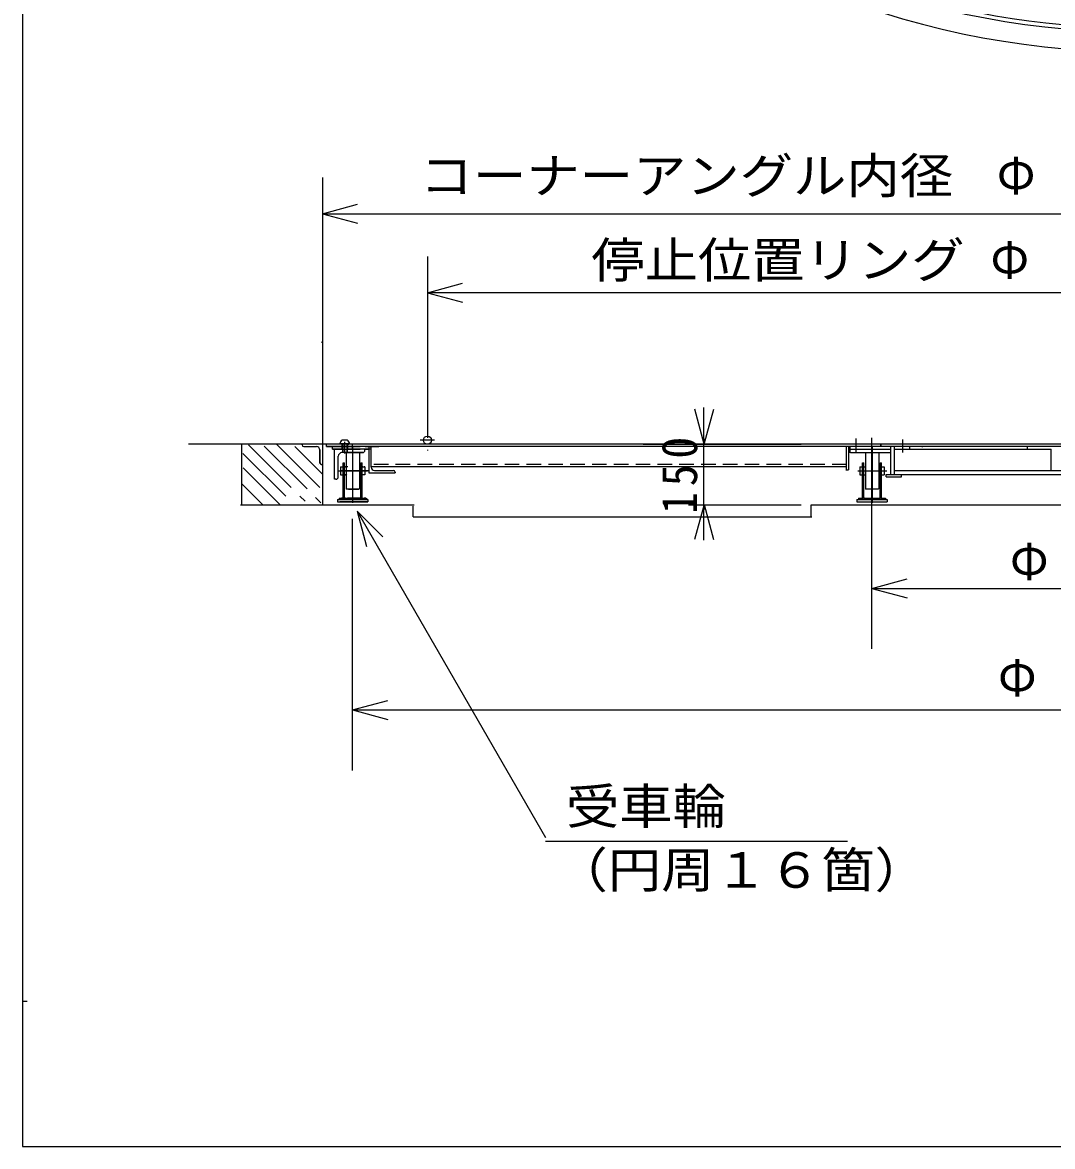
# Model space of a CAD drawing. Units: millimetres, scale not verified. Extents: x -5636 to 5974, y -4212 to 4128.
# Drawn here: x -5636 to -3087, y -4212 to -1430 of the extents above; entities that cross this region are included whole.
import ezdxf
from ezdxf.enums import TextEntityAlignment as Align

# ---------------------------------------------------------------- set-up
doc = ezdxf.new("R2010")
doc.units = ezdxf.units.MM
doc.header["$LTSCALE"] = 30
for name, pattern in [('CHAIN1', [8, 5, -1, 1, -1]), ('CHAIN2', [12, 9, -1, 1, -1]), ('DASHED1', [1.8, 1.2, -0.6]), ('DOUBLE_CHAIN1', [8.8, 5, -1, 0.6, -0.6, 0.6, -1])]:
    doc.linetypes.add(name, pattern=pattern)
doc.layers.add('0-0', color=7, linetype='Continuous')
doc.styles.add('ＭＳ ゴシック', font='')
doc.styles.get('ＭＳ ゴシック').set_extended_font_data('MS Gothic')

msp = doc.modelspace()

# ---------------------------------------------------------------- linework, layer by layer
at = {"layer": '0-0'}
for p, q in [((-5636.25, 4127.81), (-5636.25, -4212.19)), ((-4894.19, -1813.71), (-4894.19, -2403.47)), ((-4894.19, -1903.71), (-4807.25, -1880.41)), ((-4894.19, -1903.71), (-4807.25, -1927)), ((-4894.19, -1903.71), (-212.65, -1903.71)), ((-4634.19, -2009.23), (-4634.19, -2294.67)), ((-4634.19, -2099.23), (-4547.25, -2075.94)), ((-1134.23, -2099.23), (-4634.19, -2099.23)), ((-4634.19, -2099.23), (-4547.25, -2122.53)), ((-4894.19, -2188.33), (-4894.19, -2624.04)), ((-3948.97, -2474.08), (-3972.26, -2387.14)), ((-3950.18, -2711.72), (-3950.18, -2383.32)), ((-3948.97, -2474.08), (-3925.67, -2387.14)), ((-4754.2, -2474.04), (-5225.16, -2474.04)), ((-4944.18, -2476.04), (-4944.18, -2474.04)), ((-4884.19, -2480.04), (-4884.19, -2474.04)), ((-884.23, -2474.04), (-4878.82, -2474.04)), ((-4826.22, -2473.11), (-4851.54, -2473.11)), ((-4851.3, -2473.11), (-4851.3, -2473.99)), ((-4845.64, -2473.99), (-4845.64, -2486.05)), ((-4832.02, -2464.03), (-4845.38, -2464.03)), ((-4844.64, -2473.99), (-4844.64, -2494.91)), ((-4843.64, -2473.99), (-4843.64, -2495.03)), ((-4833.64, -2474.05), (-4833.64, -2494.97)), ((-4832.64, -2474.05), (-4832.64, -2495.03)), ((-4831.64, -2474.05), (-4831.64, -2486.53)), ((-4831.11, -2474.04), (-4828.54, -2474.04)), ((-4825.99, -2473), (-4825.99, -2474.05)), ((-4819.19, -2486.17), (-4819.19, -2474.04)), ((-4801.74, -2474.04), (-4804.31, -2474.04)), ((-4100.18, -2474.04), (-3709.44, -2474.04)), ((-3948.97, -2474.08), (-3948.97, -2460.91)), ((-3573.56, -2460.2), (-3573.56, -2496.06)), ((-3513.28, -2473.69), (-3513.28, -2479.83)), ((-3511.85, -2474.1), (-3511.85, -2479.63)), ((-5094.18, -2475.93), (-5094.18, -2624.04)), ((-4940.18, -2480.04), (-4908.69, -2480.04)), ((-4900.19, -2487.45), (-4900.19, -2523.05)), ((-4900.19, -2520.04), (-4900.19, -2488.54)), ((-4884.19, -2480.04), (-4800.29, -2480.04)), ((-4777.2, -2480.04), (-4884.19, -2480.04)), ((-4844.71, -2480.04), (-4878.74, -2480.04)), ((-4868.74, -2486.04), (-4868.74, -2480.37)), ((-4844.66, -2486.04), (-4868.74, -2486.04)), ((-4868.67, -2486.04), (-4809.05, -2486.04)), ((-4863.74, -2561.04), (-4863.74, -2486.14)), ((-4858.8, -2486.04), (-4800.29, -2486.04)), ((-4794.19, -2495.04), (-4846.64, -2495.04)), ((-4838.65, -2495.04), (-4794.31, -2495.04)), ((-4835.61, -2496.04), (-4835.61, -2584.04)), ((-4671.3, -2480.04), (-4832.56, -2480.04)), ((-4774.05, -2486.04), (-4832.56, -2486.04)), ((-4802.61, -2496.04), (-4802.61, -2584.04)), ((-4788.73, -2488.99), (-4788.73, -2486.13)), ((-4788.18, -2486.04), (-4779.29, -2486.04)), ((-4788.14, -2480.04), (-4754.11, -2480.04)), ((-4773.2, -2531.04), (-4773.2, -2484.04)), ((-3597.94, -2480.82), (-3597.94, -2537.41)), ((-3591.94, -2480.82), (-3591.94, -2537.41)), ((-3588.07, -2495.66), (-3588.07, -2479.55)), ((-3588.07, -2481.78), (-3588.07, -2479.94)), ((-3588.07, -2486.65), (-3488.65, -2486.65)), ((-3586.93, -2495.04), (-3488.5, -2495.04)), ((-3550.35, -2496.04), (-3550.35, -2584.04)), ((-3517.35, -2496.04), (-3517.35, -2584.04)), ((-3488.07, -2479.96), (-3488.07, -2548.52)), ((-3479.07, -2479.96), (-3479.07, -2548.52)), ((-3478.79, -2486.04), (-3090.45, -2486.04)), ((-3441.07, -2479.96), (-3441.07, -2485.95)), ((-3409.19, -2481.65), (-3409.19, -2479.55)), ((-3149.2, -2485.61), (-3149.2, -2478.43)), ((-3090.2, -2539.98), (-3090.2, -2486.2)), ((-4904.93, -2524.04), (-4904.74, -2524.04)), ((-4896.19, -2524.04), (-4894.19, -2524.04)), ((-4854.74, -2555.04), (-4854.74, -2504.04)), ((-4849.2, -2530.25), (-4849.2, -2550.25)), ((-4849.2, -2530.25), (-4842.39, -2530.25)), ((-4831.27, -2530.25), (-4843.65, -2530.25)), ((-4842.4, -2578.25), (-4842.4, -2520.08)), ((-4842.39, -2520.25), (-4839.22, -2520.25)), ((-4839.2, -2578.55), (-4839.2, -2520.2)), ((-4839, -2530.25), (-4836.81, -2530.25)), ((-4799.2, -2520.25), (-4796, -2520.25)), ((-4799.2, -2578.55), (-4799.2, -2520.25)), ((-4793.85, -2530.25), (-4796.04, -2530.25)), ((-4796, -2578.25), (-4796, -2520.25)), ((-3597.99, -2530.04), (-4772.91, -2530.04)), ((-3563.93, -2530.25), (-3563.93, -2550.25)), ((-3563.93, -2530.25), (-3557.12, -2530.25)), ((-3557.13, -2578.25), (-3557.13, -2520.08)), ((-3557.12, -2520.25), (-3553.96, -2520.25)), ((-3553.93, -2578.55), (-3553.93, -2520.2)), ((-3553.73, -2530.25), (-3551.54, -2530.25)), ((-3516.31, -2530.25), (-3503.94, -2530.25)), ((-3513.94, -2520.25), (-3510.74, -2520.25)), ((-3513.94, -2578.55), (-3513.94, -2520.25)), ((-3510.74, -2578.25), (-3510.74, -2520.25)), ((-3503.94, -2530.25), (-3503.94, -2550.25)), ((-4849.2, -2550.25), (-4835.1, -2550.25)), ((-4835.1, -2550.25), (-4843.65, -2550.25)), ((-4842.4, -2605.66), (-4842.4, -2547.5)), ((-4839.2, -2605.96), (-4839.2, -2547.61)), ((-4839.11, -2550.25), (-4835.51, -2550.25)), ((-4831.56, -2550.25), (-4831.81, -2550.25)), ((-4799.2, -2605.96), (-4799.2, -2547.66)), ((-4796, -2605.66), (-4796, -2547.66)), ((-4789.46, -2550.25), (-4790.35, -2550.25)), ((-4765.2, -2539.04), (-4718.2, -2539.04)), ((-4714.2, -2543.04), (-4714.2, -2545.04)), ((-3598.3, -2537.72), (-3591.94, -2537.72)), ((-3563.93, -2550.25), (-3557.24, -2550.25)), ((-3557.13, -2605.66), (-3557.13, -2547.5)), ((-3553.93, -2605.96), (-3553.93, -2547.61)), ((-3553.85, -2550.25), (-3551.83, -2550.25)), ((-3516.02, -2550.25), (-3503.94, -2550.25)), ((-3513.94, -2605.96), (-3513.94, -2547.66)), ((-3510.74, -2605.66), (-3510.74, -2547.66)), ((-3498.91, -2549.04), (-2297.41, -2549.04)), ((-3498.91, -2555.04), (-3460.84, -2555.04)), ((-3498.84, -2555.17), (-3498.84, -2549.13)), ((-3490.07, -2549.04), (-3487.5, -2549.04)), ((-3476.95, -2539.04), (-2299.38, -2539.04)), ((-3460.84, -2555.04), (-3460.84, -2549.13)), ((-4860.74, -2561.04), (-4863.74, -2561.04)), ((-4803.23, -2585.04), (-4834.61, -2585.04)), ((-4829.24, -2585.04), (-4803.23, -2585.04)), ((-3518.35, -2585.04), (-3549.35, -2585.04)), ((-4856.7, -2610.66), (-4856.7, -2616.66)), ((-4852.7, -2607.46), (-4842.27, -2607.46)), ((-4852.67, -2607.43), (-4852.67, -2610.76)), ((-4781.65, -2610.66), (-4851.25, -2610.66)), ((-4836.55, -2607.46), (-4847.15, -2607.46)), ((-4838.05, -2607.46), (-4800.67, -2607.46)), ((-4794.79, -2607.46), (-4832.18, -2607.46)), ((-4799.65, -2598.93), (-4799.65, -2599.06)), ((-4786.37, -2607.46), (-4790.57, -2607.46)), ((-3571.79, -2610.66), (-3496.33, -2610.66)), ((-3571.43, -2610.66), (-3571.43, -2616.66)), ((-3567.43, -2607.46), (-3557.01, -2607.46)), ((-3567.41, -2607.43), (-3567.41, -2610.76)), ((-3552.79, -2607.46), (-3515.4, -2607.46)), ((-3534.2, -2779.82), (-3534.2, -2602.8)), ((-3511.03, -2607.46), (-3500.44, -2607.46)), ((-3500.44, -2607.46), (-3500.44, -2610.57)), ((-3496.44, -2610.66), (-3496.44, -2616.66)), ((-5096.74, -2624.04), (-4667.36, -2624.04)), ((-4856.7, -2616.66), (-4781.44, -2616.66)), ((-4782.06, -2616.66), (-4851.15, -2616.66)), ((-4808.22, -2639.97), (-4342.02, -3447.45)), ((-4808.22, -2639.97), (-4744.58, -2703.61)), ((-4808.22, -2639.97), (-4784.92, -2726.91)), ((-4669.19, -2654.04), (-4669.19, -2627.16)), ((-3987.77, -2623.99), (-3709.44, -2623.99)), ((-3949.66, -2623.04), (-3972.95, -2709.97)), ((-3949.66, -2623.04), (-3949.66, -2635.51)), ((-3949.66, -2623.04), (-3926.37, -2709.97)), ((-3684.46, -2624.04), (-2086.14, -2624.04)), ((-3684.2, -2653.95), (-3684.2, -2623.99)), ((-3571.43, -2616.66), (-3496.44, -2616.66)), ((-4819.19, -3281.87), (-4819.19, -2658.45)), ((-4669.19, -2654.04), (-3682.94, -2654.04)), ((-3534.2, -2980.93), (-3534.2, -2751.55)), ((-3534.2, -2830.93), (-3447.27, -2807.63)), ((-3534.2, -2830.93), (-2236.14, -2830.93)), ((-3534.2, -2830.93), (-3447.27, -2854.22)), ((-4819.19, -3131.87), (-4732.26, -3108.57)), ((-4819.19, -3131.87), (-954.22, -3131.87)), ((-4819.19, -3131.87), (-4732.26, -3155.16)), ((-4341.68, -3456.41), (-3594.6, -3456.41)), ((-5636.25, -3852.19), (-5625, -3852.19))]:
    msp.add_line(p, q, dxfattribs=at)
at = {"layer": '0-0', "color": 4}
msp.add_line((-4894.19, -2188.17), (-4894.19, -2414.04), dxfattribs=at)
at = {"layer": '0-0', "linetype": 'CHAIN2'}
msp.add_line((-4634.19, -2188.33), (-4634.19, -2489.39), dxfattribs=at)
at = {"layer": '0-0', "linetype": 'CHAIN1'}
for p, q in [((-4895.16, -2222.88), (-4894.02, -2220.89)), ((-4838.74, -2496.93), (-4838.74, -2468.18)), ((-4616.79, -2464.04), (-4652.08, -2464.04)), ((-3534.2, -2601.73), (-3534.2, -2458.41)), ((-3458.07, -2462.45), (-3458.07, -2494.36)), ((-4819.19, -2480.83), (-4819.19, -2591.86)), ((-3533.93, -2480.83), (-3533.93, -2591.86)), ((-4854.66, -2540.04), (-4782.8, -2540.04)), ((-4778.18, -2540.04), (-4850.04, -2540.04)), ((-4819.19, -2533.03), (-4819.19, -2619.27)), ((-3569.4, -2540.04), (-3497.54, -2540.04)), ((-3533.93, -2533.03), (-3533.93, -2619.27))]:
    msp.add_line(p, q, dxfattribs=at)
at = {"layer": '0-0', "linetype": 'DOUBLE_CHAIN1'}
for p, q in [((-4894.26, -2221.72), (-4892.45, -2221.72)), ((-5094.18, -2474.18), (-5094.18, -2574.11)), ((-5077.01, -2475.32), (-4934.9, -2617.44)), ((-5006.65, -2474.98), (-4897.1, -2584.52)), ((-5090.74, -2496.95), (-4968.96, -2618.73)), ((-5038.12, -2478.86), (-4893.51, -2623.47)), ((-4962.3, -2480.19), (-4894.81, -2547.69)), ((-5090.17, -2532.88), (-4999.54, -2623.51)), ((-5093.27, -2572.2), (-5040.62, -2624.85))]:
    msp.add_line(p, q, dxfattribs=at)
at = {"layer": '0-0', "linetype": 'DASHED1'}
msp.add_line((-3596.78, -2524.04), (-4774.65, -2524.04), dxfattribs=at)
at = {"layer": '0-0'}
for points in [[(-5636.25, -4212.19), (5973.75, -4212.19), (5973.75, 4127.81)], [(-889.23, -2474.25), (-889.23, -2480.04), (-4878.82, -2480.04)], [(-4779.2, -2480.76), (-4779.2, -2545.04), (-4714.2, -2545.04)], [(-4801.58, -2530.25), (-4789.2, -2530.25), (-4790.46, -2530.25)], [(-4789.2, -2530.25), (-4789.2, -2550.25), (-4801.29, -2550.25)], [(-4857.06, -2610.66), (-4781.7, -2610.66), (-4781.7, -2616.66)], [(-4796.29, -2607.46), (-4785.7, -2607.46), (-4785.7, -2610.57)]]:
    msp.add_lwpolyline(points, dxfattribs=at)
msp.add_circle((-4634.12, -2464.18), 10, dxfattribs=at)
for centre, radius, start, end in [((-2883.05, 557.11), 2059.98, 85.62736, 348.53444), ((-2882, 556.28), 2009.98, 92.27119, 357.89876), ((-2882, 556.28), 1999.98, 49.37194, 357.89876), ((-4838.64, -2473.99), 12, 123.84265, 175.27201), ((-4838.64, -2473.99), 12, 3.36646, 57.08103), ((-4940.18, -2476.04), 4, 180, 270), ((-4908.69, -2488.54), 8.5, 0, 90), ((-4845.74, -2504.04), 9, 90, 180), ((-4834.61, -2496.04), 1, 90, 180), ((-4829.24, -2496.04), 1, 90, 180), ((-4803.61, -2496.04), 1, 0, 90), ((-4798.24, -2496.04), 1, 0, 90), ((-4794.74, -2489.04), 6, 270, 0), ((-4777.2, -2484.04), 4, 0, 90), ((-3549.35, -2496.04), 1, 90, 180), ((-3518.35, -2496.04), 1, 0, 90), ((-4896.19, -2520.04), 4, 180, 270), ((-4765.2, -2531.04), 8, 180, 270), ((-4860.74, -2555.04), 6, 270, 0), ((-4718.2, -2543.04), 4, 0, 90), ((-4834.61, -2584.04), 1, 180, 270), ((-4803.61, -2584.04), 1, 270, 0), ((-4798.24, -2584.04), 1, 270, 0), ((-3549.35, -2584.04), 1, 180, 270), ((-3518.35, -2584.04), 1, 270, 0), ((-4837.4, -2605.66), 5, 180, 270), ((-4837.7, -2605.96), 1.5, 180, 270), ((-4801, -2605.66), 5, 270, 0), ((-4800.7, -2605.96), 1.5, 270, 0), ((-3552.13, -2605.66), 5, 180, 270), ((-3552.43, -2605.96), 1.5, 180, 270), ((-3515.74, -2605.66), 5, 270, 0), ((-3515.44, -2605.96), 1.5, 270, 0)]:
    msp.add_arc(centre, radius, start, end, dxfattribs=at)

# ---------------------------------------------------------------- texts
at = {"layer": '0-0', "style": 'ＭＳ ゴシック', "width": 1.1}
for s, p in [('コーナーアングル内径', (-4653.27, -1879.91)), ('停止位置リング', (-4228.8, -2088.67)), ('受車輪', (-4291.25, -3440.65)), ('（円周１６箇）', (-4319.62, -3598.26))]:
    msp.add_text(s, height=87.98, dxfattribs=at).set_placement(p, align=Align.BOTTOM_LEFT)
at = {"layer": '0-0', "style": 'ＭＳ ゴシック'}
for p in [(-3225.38, -1879.91), (-3241.03, -2088.67), (-3192.9, -2834.62), (-3222.43, -3122.58)]:
    msp.add_text('Φ', height=87.98, dxfattribs=at).set_placement(p, align=Align.BOTTOM_LEFT)
at = {"layer": '0-0', "insert": (-3965.18, -2646.52), "char_height": 87.98, "attachment_point": 7, "rotation": 90, "style": 'ＭＳ ゴシック'}
msp.add_mtext('\\T1.27;\\W0.9;150', dxfattribs=at)

doc.saveas('drawing.dxf')
